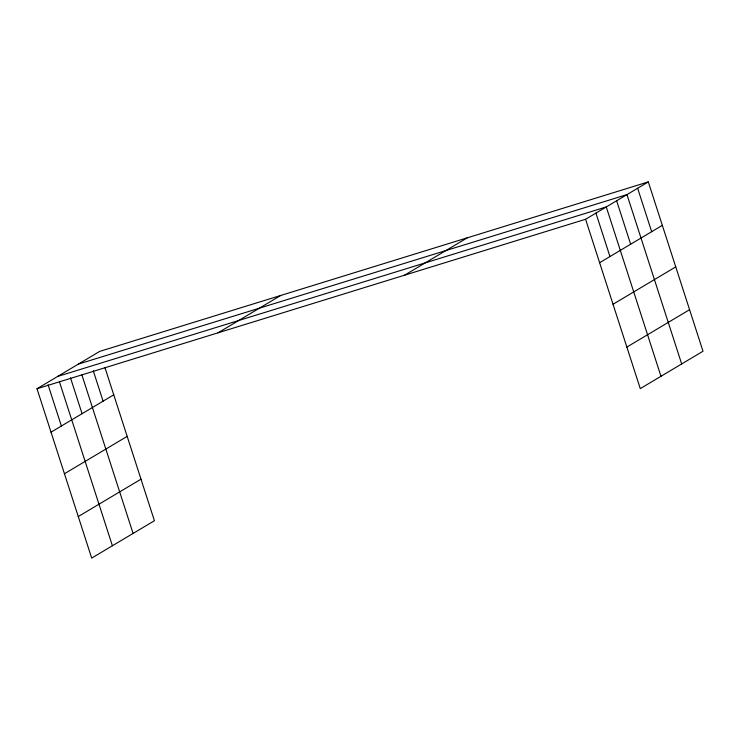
<?xml version="1.0" encoding="UTF-8"?>
<svg xmlns="http://www.w3.org/2000/svg" width="740" height="740" viewBox="0 0 740 740"><rect width="100%" height="100%" fill="white"/><g stroke="black" fill="none" stroke-linecap="round" stroke-linejoin="round"><path stroke-width="1.11" d="M104.978 367.669L154.419 520.729L91.695 558.099L37 388.75L99.724 351.38L648.305 181.901L703 351.25L640.276 388.62L585.581 219.271L648.305 181.901M51.032 432.188L113.747 394.818M218.032 332.824L280.756 295.454M64.454 473.739L127.169 436.369M404.549 275.197L467.273 237.836M78.274 516.548L140.998 479.178M599.613 262.709L662.337 225.349M613.035 304.26L675.75 266.89M626.863 347.069L689.578 309.699M78.394 364.089L626.974 194.611L681.679 363.96M57.702 376.42L606.282 206.941L660.977 376.29M37 388.75L585.581 219.271M637.64 188.256L651.672 231.694M616.633 200.781L630.656 244.219M595.931 213.111L609.963 256.549M93.268 370.768L103.091 401.173M81.9 374.949L133.089 533.429M70.504 377.853L82.075 413.688M59.45 381.849L112.397 545.759M48.054 384.754L61.383 426.018"/></g></svg>
